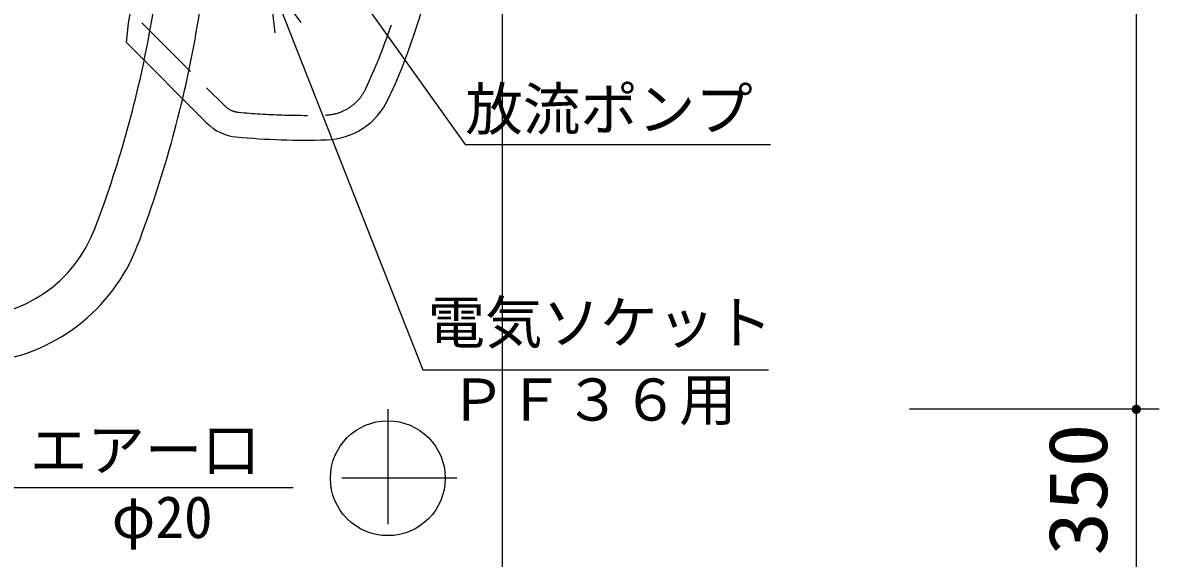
# Model space of a CAD drawing. Units: millimetres, scale not verified. Extents: x -14850 to 14850, y -10500 to 10500.
# Drawn here: x -6008 to -3533, y -874 to 291 of the extents above; entities that cross this region are included whole.
import ezdxf
from ezdxf.enums import TextEntityAlignment as Align

# ---------------------------------------------------------------- set-up
doc = ezdxf.new("R2010")
doc.units = ezdxf.units.MM
doc.header["$LTSCALE"] = 50
for name, pattern in [('CHAIN1', [8, 5, -1, 1, -1]), ('DASHED3', [4, 3, -1]), ('LONG_DASHED1', [7, 6, -1])]:
    doc.linetypes.add(name, pattern=pattern)
for name, color, linetype, lineweight in [('0-1_水管', 3, 'Continuous', 25), ('0-2_機器', 2, 'Continuous', 25), ('0-3_空気管', 3, 'Continuous', 25), ('0-5_製作', 5, 'Continuous', 25)]:
    doc.layers.add(name, color=color, linetype=linetype, lineweight=lineweight)
doc.styles.add('ＭＳ ゴシック', font='')
doc.styles.get('ＭＳ ゴシック').set_extended_font_data('MS Gothic')

msp = doc.modelspace()

# ---------------------------------------------------------------- linework, layer by layer
at = {"layer": '0-1_水管'}
for p, q in [((-5472.76, 388.78), (-5136.59, -464.14)), ((-5136.59, -464.14), (-4383.56, -464.14))]:
    msp.add_line(p, q, dxfattribs=at)
at = {"layer": '0-1_水管', "linetype": 'DASHED3'}
msp.add_line((-5748.75, 291.45), (-5568.4, 111.1), dxfattribs=at)
at = {"layer": '0-1_水管'}
for points in [[(-5606.58, 72.91), (-5781.94, 248.27), (-5777.33, 290.31), (-5749.72, 446.84), (-5749.72, 952.87)], [(-5401.36, 292.33), (-5472.76, 388.78), (-5459.15, 269.55)]]:
    msp.add_lwpolyline(points, dxfattribs=at)
for centre, radius, start, end in [((-6437.76, 699.86), 1354, 334.88078, 25.1192), ((-5351.25, 190.45), 154, 271.64621, 334.88078), ((-5533.04, 146.45), 104, 225, 264.6158), ((-5392.76, 1634.86), 1599, 264.6158, 271.64621)]:
    msp.add_arc(centre, radius, start, end, dxfattribs=at)
at = {"layer": '0-1_水管', "linetype": 'DASHED3'}
for centre, radius, start, end in [((-6437.76, 699.86), 1300, 334.88078, 25.1192), ((-5351.25, 190.45), 100, 271.64621, 334.88078), ((-5533.04, 146.45), 50, 225, 264.6158), ((-5392.76, 1634.86), 1545, 264.6158, 271.64621)]:
    msp.add_arc(centre, radius, start, end, dxfattribs=at)
at = {"layer": '0-2_機器'}
msp.add_line((-4962.76, -900.14), (-4962.76, 2299.86), dxfattribs=at)
at = {"layer": '0-2_機器', "linetype": 'CHAIN1'}
for p, q in [((-5212.76, -550.14), (-5212.76, -850.14)), ((-5062.76, -700.14), (-5362.76, -700.14))]:
    msp.add_line(p, q, dxfattribs=at)
at = {"layer": '0-2_機器'}
msp.add_circle((-5212.76, -700.14), 125, dxfattribs=at)
at = {"layer": '0-3_空気管'}
for p, q in [((-5381.89, 498.66), (-5044.01, 26.74)), ((-5044.01, 26.74), (-4379.12, 26.74))]:
    msp.add_line(p, q, dxfattribs=at)
msp.add_lwpolyline([(-6492.26, 317.47), (-6059.2, -720.65), (-5418.53, -720.65)], dxfattribs=at)
at = {"layer": '0-3_空気管', "linetype": 'LONG_DASHED1'}
for radius, start, end in [(2400, 349.37801, 358.50775), (2500, 349.7467, 358.56744)]:
    msp.add_arc((-8092.76, 699.86), radius, start, end, dxfattribs=at)
at = {"layer": '0-3_空気管'}
for centre, radius, start, end in [((-8092.76, 699.86), 2400, 339.07516, 349.37801), ((-8092.76, 699.86), 2500, 339.07516, 349.7467), ((-6131.26, -50.14), 300, 270, 339.07516), ((-6131.26, -50.14), 400, 275.5869, 339.07516)]:
    msp.add_arc(centre, radius, start, end, dxfattribs=at)
at = {"layer": '0-5_製作', "color": 2}
for p, q in [((-3582.54, 1949.86), (-3582.54, -550.14)), ((-3532.54, -550.14), (-4076.4, -550.14)), ((-3582.54, -550.14), (-3582.54, -900.14))]:
    msp.add_line(p, q, dxfattribs=at)
at = {"layer": '0-5_製作'}
for points in [[(-3590.24, -543.77), (-3582.54, -550.14), (-3590.98, -544.79)], [(-3589.38, -542.85), (-3582.54, -550.14), (-3590.24, -543.77)], [(-3588.42, -542.05), (-3582.54, -550.14), (-3589.38, -542.85)], [(-3587.35, -541.38), (-3582.54, -550.14), (-3588.42, -542.05)], [(-3586.22, -540.85), (-3582.54, -550.14), (-3587.35, -541.38)], [(-3585.02, -540.46), (-3582.54, -550.14), (-3586.22, -540.85)], [(-3583.79, -540.22), (-3582.54, -550.14), (-3585.02, -540.46)], [(-3583.79, -540.22), (-3582.54, -540.14), (-3582.54, -550.14)], [(-3582.54, -540.14), (-3572.54, -550.14), (-3582.54, -550.14)], [(-3581.91, -540.16), (-3572.54, -550.14), (-3582.54, -540.14)], [(-3580.66, -540.32), (-3572.54, -550.14), (-3581.91, -540.16)], [(-3579.45, -540.63), (-3572.54, -550.14), (-3580.66, -540.32)], [(-3578.28, -541.1), (-3572.54, -550.14), (-3579.45, -540.63)], [(-3577.18, -541.7), (-3572.54, -550.14), (-3578.28, -541.1)], [(-3576.16, -542.44), (-3572.54, -550.14), (-3577.18, -541.7)], [(-3575.25, -543.3), (-3572.54, -550.14), (-3576.16, -542.44)], [(-3574.45, -544.27), (-3572.54, -550.14), (-3575.25, -543.3)], [(-3573.77, -545.33), (-3572.54, -550.14), (-3574.45, -544.27)], [(-3592.52, -549.52), (-3582.54, -550.14), (-3592.54, -550.14)], [(-3592.54, -550.14), (-3592.22, -552.63), (-3592.46, -551.4)], [(-3592.54, -550.14), (-3591.84, -553.83), (-3592.22, -552.63)], [(-3582.54, -550.14), (-3591.84, -553.83), (-3592.54, -550.14)], [(-3592.36, -548.27), (-3582.54, -550.14), (-3592.52, -549.52)], [(-3592.05, -547.05), (-3582.54, -550.14), (-3592.36, -548.27)], [(-3591.59, -545.89), (-3582.54, -550.14), (-3592.05, -547.05)], [(-3582.54, -550.14), (-3591.3, -554.96), (-3591.84, -553.83)], [(-3590.98, -544.79), (-3582.54, -550.14), (-3591.59, -545.89)], [(-3582.54, -550.14), (-3590.63, -556.02), (-3591.3, -554.96)], [(-3582.54, -550.14), (-3589.83, -556.99), (-3590.63, -556.02)], [(-3582.54, -550.14), (-3588.91, -557.85), (-3589.83, -556.99)], [(-3582.54, -550.14), (-3587.9, -558.59), (-3588.91, -557.85)], [(-3582.54, -550.14), (-3586.8, -559.19), (-3587.9, -558.59)], [(-3582.54, -550.14), (-3585.63, -559.66), (-3586.8, -559.19)], [(-3582.54, -550.14), (-3584.41, -559.97), (-3585.63, -559.66)], [(-3582.54, -550.14), (-3583.17, -560.12), (-3584.41, -559.97)], [(-3582.54, -550.14), (-3582.54, -560.14), (-3583.17, -560.12)], [(-3582.54, -550.14), (-3581.28, -560.07), (-3582.54, -560.14)], [(-3582.54, -550.14), (-3580.05, -559.83), (-3581.28, -560.07)], [(-3572.54, -550.14), (-3580.05, -559.83), (-3582.54, -550.14)], [(-3572.54, -550.14), (-3578.86, -559.44), (-3580.05, -559.83)], [(-3572.54, -550.14), (-3577.72, -558.91), (-3578.86, -559.44)], [(-3572.54, -550.14), (-3576.66, -558.23), (-3577.72, -558.91)], [(-3572.54, -550.14), (-3575.69, -557.43), (-3576.66, -558.23)], [(-3572.54, -550.14), (-3574.83, -556.52), (-3575.69, -557.43)], [(-3572.54, -550.14), (-3574.09, -555.5), (-3574.83, -556.52)], [(-3572.54, -550.14), (-3573.49, -554.4), (-3574.09, -555.5)], [(-3573.24, -546.46), (-3572.54, -550.14), (-3573.77, -545.33)], [(-3572.54, -550.14), (-3573.03, -553.23), (-3573.49, -554.4)], [(-3572.85, -547.66), (-3572.54, -550.14), (-3573.24, -546.46)], [(-3572.54, -550.14), (-3572.71, -552.02), (-3573.03, -553.23)], [(-3572.85, -547.66), (-3572.62, -548.89), (-3572.54, -550.14)], [(-3572.54, -550.14), (-3572.56, -550.77), (-3572.71, -552.02)]]:
    msp.add_solid(points, dxfattribs=at)

# ---------------------------------------------------------------- texts
at = {"layer": '0-1_水管', "color": 4, "style": 'ＭＳ ゴシック'}
for s, p in [('\u3000電気ソケット\u3000', (-5251.38, -434.29)), ('\u3000ＰＦ３６用', (-5204.41, -602.32))]:
    msp.add_text(s, height=91.79, dxfattribs=at).set_placement(p, align=Align.BOTTOM_LEFT)
at = {"layer": '0-3_空気管', "color": 4, "style": 'ＭＳ ゴシック'}
for s, p in [('\u3000放流ポンプ', (-5169, 30.2)), ('\u3000エアー口\u3000', (-6117.51, -711.82)), ('\u3000φ20', (-5939.27, -858.01))]:
    msp.add_text(s, height=91.79, dxfattribs=at).set_placement(p, align=Align.BOTTOM_LEFT)
at = {"layer": '0-5_製作', "color": 4, "style": 'ＭＳ ゴシック', "width": 1.1}
msp.add_text('350', height=128.4, rotation=90, dxfattribs=at).set_placement((-3607.54, -868.89), align=Align.BOTTOM_LEFT)

doc.saveas('drawing.dxf')
